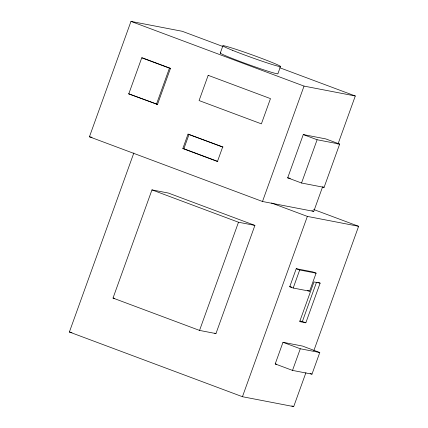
<?xml version="1.0" encoding="UTF-8"?>
<svg xmlns="http://www.w3.org/2000/svg" width="428" height="428" viewBox="0 0 428 428"><rect width="100%" height="100%" fill="white"/><g stroke="black" fill="none" stroke-linecap="round" stroke-linejoin="round"><path stroke-width="0.64" d="M322.557 186.924L313.756 211.384L262.492 201.492L89.431 136.794L130.973 21.4L182.237 31.292L222.844 46.47M128.78 93.866L141.759 57.801L142.786 57.999L170.478 68.352L157.493 104.416L128.78 93.866L157.493 104.416M305.918 372.676L293.704 406.6L242.446 396.708L69.379 332.01L133.841 152.967M156.466 104.218L169.451 68.154L170.478 68.352M113.013 298.07L151.961 189.888L168.364 193.049L254.901 225.401L215.953 333.583L199.544 330.416L113.013 298.07L114.329 298.321M188.031 134.125L222.646 147.061L217.451 161.484L182.836 148.548L188.031 134.125L223.052 147.029M182.836 148.548L183.863 148.746L189.058 134.322M220.276 53.093L222.87 45.882M280.522 66.415L277.927 73.627A30.688 1.338 19.8 0 1 247.084 64.056A30.688 1.338 19.8 0 1 220.8 52.912M199.544 330.416L238.492 222.234L254.901 225.401M262.492 201.492L304.035 86.098L355.299 95.99L337.911 144.279M287.696 177.839L303.275 134.569L325.831 138.923L339.671 144.097L324.092 187.368L301.537 183.018L287.696 177.839L290.27 178.337M301.537 183.018L317.116 139.747L339.671 144.097M242.446 396.708L307.358 216.407L358.621 226.3L313.836 350.687M289.74 286.733L296.23 268.704L312.633 271.871L316.094 273.16L309.605 291.19L293.201 288.028L289.74 286.733L291.709 287.113M293.201 288.028L299.691 269.998L316.094 273.16M275.204 363.934L282.994 342.293L302.473 346.054L319.775 352.522L311.985 374.158L292.506 370.402L275.204 363.934L276.499 364.18M299.916 321.032L302.377 321.508L316.436 282.459M320.123 283.133L313.97 281.945L299.686 321.615L305.838 322.803L320.123 283.133L317.811 282.271M292.506 370.402L300.296 348.767L319.775 352.522M89.431 136.794L92.025 137.292M69.379 332.01L71.979 332.513M279.698 67.726L355.299 95.99M130.973 21.4L304.035 86.098M141.759 57.801L169.451 68.154M303.275 134.569L317.116 139.747M322.889 186.918L324.092 187.368M183.863 148.746L217.857 161.452M313.633 209.485L358.621 226.3M311.884 210.683L313.756 211.384M271.496 203L307.358 216.407M151.961 189.888L238.492 222.234M296.23 268.704L299.691 269.998M307.293 290.328L309.605 291.19M302.377 321.508L305.838 322.803M282.994 342.293L300.296 348.767M214.706 333.118L215.953 333.583M310.134 373.467L311.985 374.158M291.832 405.899L293.704 406.6M208.174 75.323L199.084 100.564L261.39 123.858L270.475 98.617L208.174 75.323M232.559 50.338A30.688 1.338 19.8 0 0 279.998 66.597A30.688 1.338 19.8 0 0 242.537 51.51A30.688 1.338 19.8 0 0 232.559 50.338"/></g></svg>
